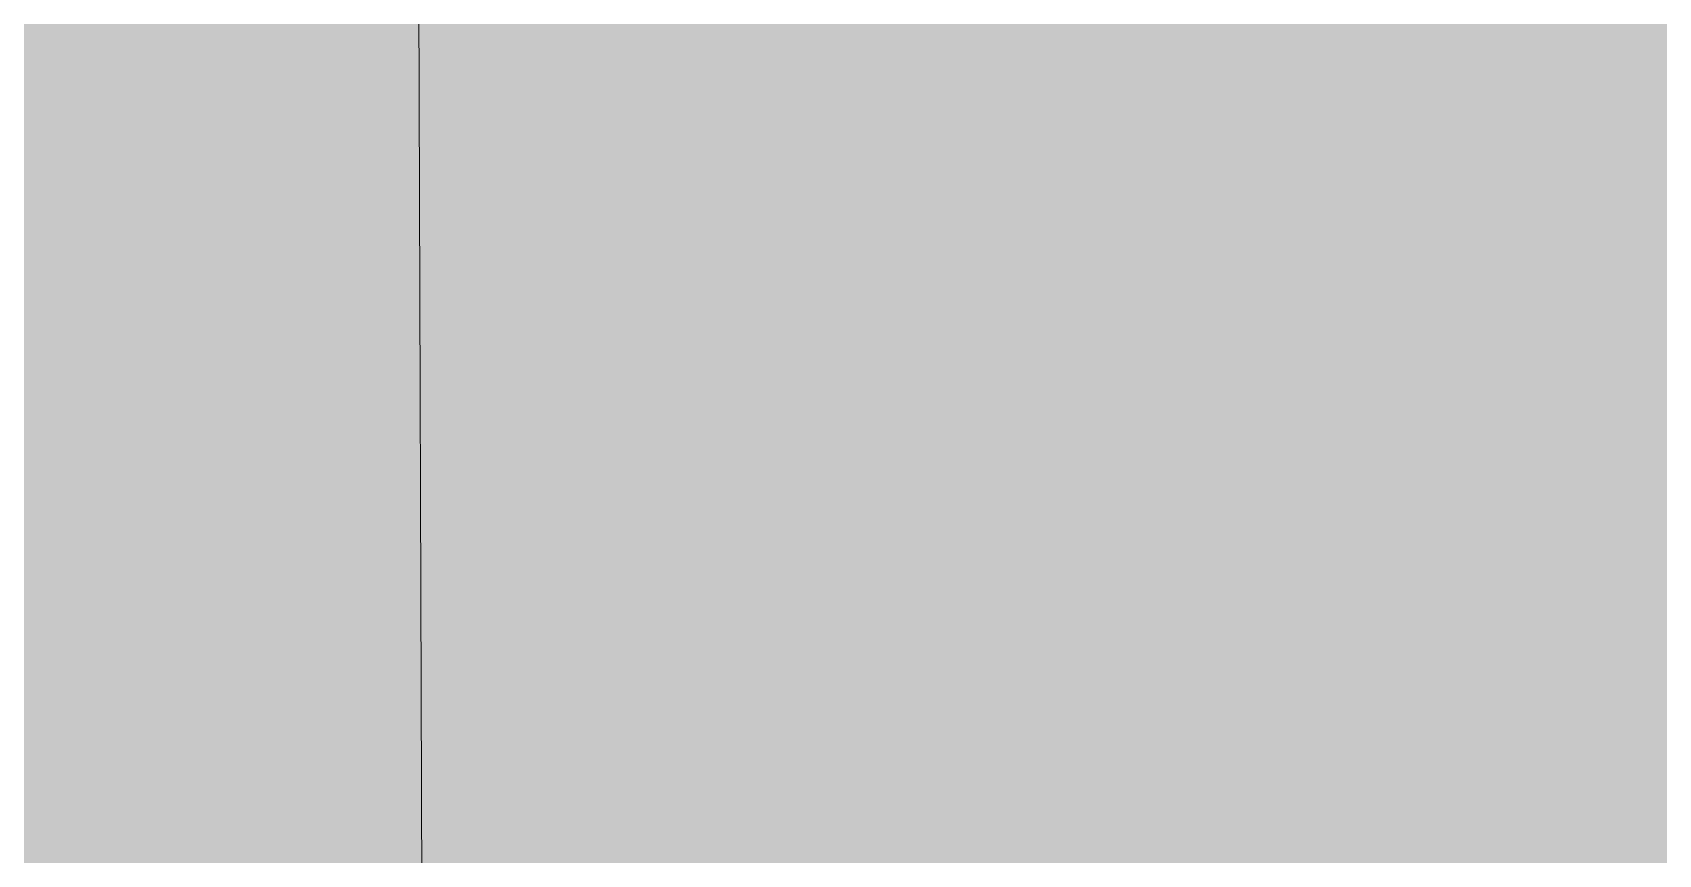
# Model space of a CAD drawing. Header units: millimetres. Extents: x -546 to 1681, y -650 to 1730.
# Drawn here: x 764.0052 to 764.4227, y 604.9312 to 605.1422 of the extents above; entities that cross this region are included whole.
import ezdxf

# ---------------------------------------------------------------- set-up
doc = ezdxf.new("R2010")
doc.units = ezdxf.units.MM

msp = doc.modelspace()

# ---------------------------------------------------------------- hatches: boundary and pattern name
at = {"true_color": 0xffffff}
h = msp.add_hatch(color=7, dxfattribs=at)
h.dxf.hatch_style = 2
h.paths.add_polyline_path([(764.64517, 546.58061), (763.94517, 546.58061), (763.87517, 614.31771), (764.57517, 614.31771)])
at = {"true_color": 0x7f7f7f}
h = msp.add_hatch(color=8, dxfattribs=at)
h.dxf.hatch_style = 2
h.paths.add_polyline_path([(764.19044, 605.1356), (764.2571, 605.15278), (764.29226, 605.21197), (764.27508, 605.27863), (764.2159, 605.31379), (764.14223, 605.29761), (764.10707, 605.23842), (764.12425, 605.17176)])
h = msp.add_hatch(color=8, dxfattribs=at)
h.dxf.hatch_style = 2
h.paths.add_polyline_path([(764.20917, 605.13469), (764.27273, 605.16113), (764.29917, 605.22469), (764.27273, 605.28826), (764.20917, 605.3147), (764.1396, 605.28826), (764.11317, 605.22469), (764.1396, 605.16113)])
h = msp.add_hatch(color=8, dxfattribs=at)
h.dxf.hatch_style = 2
h.paths.add_polyline_path([(764.20344, 605.1346), (764.2701, 605.15178), (764.30526, 605.21097), (764.28808, 605.27763), (764.22889, 605.31279), (764.15523, 605.29661), (764.12007, 605.23742), (764.13725, 605.17076)])
h = msp.add_hatch(color=8, dxfattribs=at)
h.dxf.hatch_style = 2
h.paths.add_polyline_path([(764.23696, 605.13592), (764.29531, 605.17245), (764.31094, 605.23949), (764.27442, 605.29784), (764.20737, 605.31347), (764.14302, 605.27594), (764.12739, 605.2089), (764.16392, 605.15055)])
h = msp.add_hatch(color=8, dxfattribs=at)
h.dxf.hatch_style = 2
h.paths.add_polyline_path([(764.22817, 605.13469), (764.29173, 605.16113), (764.31817, 605.22469), (764.29173, 605.28826), (764.22817, 605.3147), (764.1586, 605.28826), (764.13217, 605.22469), (764.1586, 605.16113)])
h = msp.add_hatch(color=8, dxfattribs=at)
h.dxf.hatch_style = 2
h.paths.add_polyline_path([(764.2479, 605.1366), (764.30708, 605.17176), (764.32426, 605.23842), (764.2891, 605.29761), (764.22244, 605.31479), (764.15625, 605.27863), (764.13907, 605.21197), (764.17423, 605.15278)])
h = msp.add_hatch(color=8, dxfattribs=at)
h.dxf.hatch_style = 2
h.paths.add_polyline_path([(764.16771, 605.14031), (764.23637, 605.14529), (764.28155, 605.19723), (764.27657, 605.2659), (764.22463, 605.31108), (764.14997, 605.3081), (764.10479, 605.25616), (764.10977, 605.1875)])

# ---------------------------------------------------------------- linework, layer by layer
at = {"color": 7, "lineweight": 0}
msp.add_lwpolyline([(764.10417, 605.22469), (764.16017, 587.32467)], dxfattribs=at)

doc.saveas('drawing.dxf')
